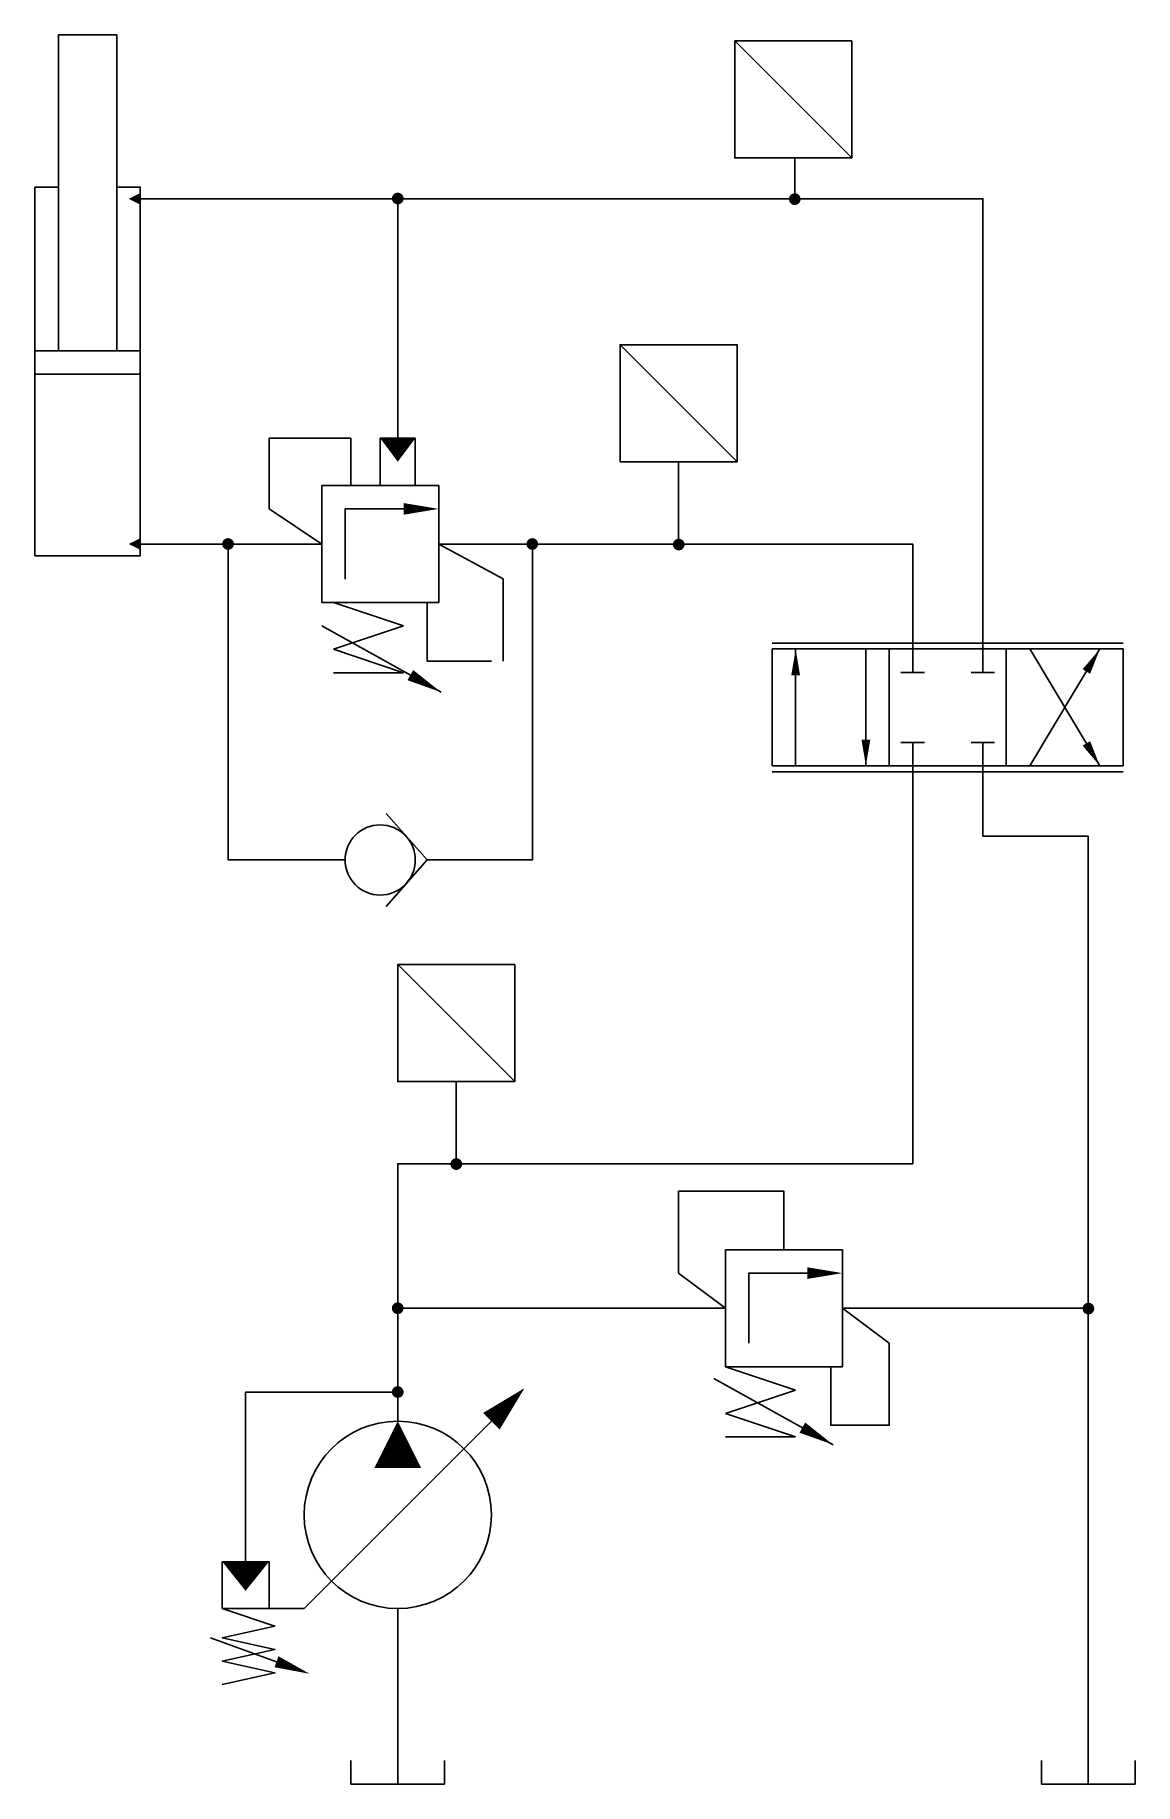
# Model space of a CAD drawing. Header units: millimetres. Extents: x 152.66 to 158.53, y 225.94 to 235.28.
import ezdxf
from ezdxf.lldxf.tags import DXFTag

# ---------------------------------------------------------------- set-up
doc = ezdxf.new("R2010")
doc.units = ezdxf.units.MM
doc.header["$LTSCALE"] = 0.2
tags = doc.linetypes.add('HIDDEN', pattern=[0.375, 0.25, -0.125]).pattern_tags.tags
tags[6:7] = [DXFTag(74, 4), DXFTag(75, 0), DXFTag(340, '0'), DXFTag(46, 1.0), DXFTag(50, 0.0), DXFTag(44, 0.0), DXFTag(45, 0.0)]
tags[4:5] = [DXFTag(74, 4), DXFTag(75, 0), DXFTag(340, '0'), DXFTag(46, 1.0), DXFTag(50, 0.0), DXFTag(44, 0.0), DXFTag(45, 0.0)]
tags = doc.linetypes.add('HIDDEN4', pattern=[0.09375, 0.0625, -0.03125]).pattern_tags.tags
tags[6:7] = [DXFTag(74, 4), DXFTag(75, 0), DXFTag(340, '0'), DXFTag(46, 1.0), DXFTag(50, 0.0), DXFTag(44, 0.0), DXFTag(45, 0.0)]
tags[4:5] = [DXFTag(74, 4), DXFTag(75, 0), DXFTag(340, '0'), DXFTag(46, 1.0), DXFTag(50, 0.0), DXFTag(44, 0.0), DXFTag(45, 0.0)]

msp = doc.modelspace()

# ---------------------------------------------------------------- linework, layer by layer
for p, q in [((154.5, 232.873), (154.5, 233.125)), ((154.5, 233.125), (154.6875, 233.125)), ((154.6875, 233.125), (154.6875, 232.873)), ((154.1875, 232.873), (154.1875, 232.248)), ((154.8125, 232.873), (154.1875, 232.873)), ((154.8125, 232.248), (154.8125, 232.873)), ((154.1875, 232.248), (154.8125, 232.248)), ((154.25, 232.248), (154.625, 232.123)), ((154.1875, 232.123), (154.8248, 231.7693)), ((154.625, 232.123), (154.25, 231.998)), ((154.25, 231.998), (154.625, 231.873)), ((156.5938, 232.0312), (158.4688, 232.0312)), ((156.5938, 232), (156.5938, 231.375)), ((157.2188, 232), (156.5938, 232)), ((157.2188, 232), (157.2188, 231.375)), ((157.8438, 232), (157.2188, 232)), ((157.2188, 231.375), (157.2188, 232)), ((157.8438, 231.375), (157.8438, 232)), ((157.8438, 232), (157.8438, 231.375)), ((158.4688, 232), (157.8438, 232)), ((157.8438, 231.375), (157.8438, 232)), ((157.9688, 231.375), (158.3438, 232)), ((157.9688, 232), (158.3438, 231.375)), ((158.4688, 231.375), (158.4688, 232)), ((154.625, 231.873), (154.25, 231.873)), ((156.5938, 231.375), (157.2188, 231.375)), ((156.5938, 231.3438), (158.4688, 231.3438)), ((157.2188, 231.375), (157.8438, 231.375)), ((157.8438, 231.375), (158.4688, 231.375)), ((156.3438, 228.7913), (156.3438, 228.1663)), ((156.9688, 228.7913), (156.3438, 228.7913)), ((156.9688, 228.1663), (156.9688, 228.7913)), ((156.3438, 228.1663), (156.9688, 228.1663)), ((156.3438, 228.1663), (156.7188, 228.0413)), ((156.2812, 228.1038), (156.9185, 227.75)), ((156.7188, 228.0413), (156.3438, 227.9163)), ((156.3438, 227.9163), (156.7188, 227.7913)), ((156.7188, 227.7913), (156.3438, 227.7913)), ((154.3438, 226.0625), (154.3438, 225.9375)), ((154.8438, 225.9375), (154.8438, 226.0625)), ((158.0312, 226.0625), (158.0312, 225.9375)), ((158.5312, 225.9375), (158.5312, 226.0625)), ((154.3438, 225.9375), (154.8438, 225.9375)), ((158.0312, 225.9375), (158.5312, 225.9375))]:
    msp.add_line(p, q)
for points in [[(152.7812, 233.5918), (153.0938, 233.5918), (153.0938, 235.2793), (152.7812, 235.2793), (152.7812, 233.5918)], [(157.0181, 234.6227), (156.3931, 234.6227), (156.3931, 235.2477), (157.0181, 235.2477), (157.0181, 234.6227), (156.3931, 235.2477)], [(156.7145, 234.625), (156.7145, 234.4043)], [(152.7812, 234.4668), (152.6562, 234.4668), (152.6562, 233.0918)], [(153.2188, 233.0918), (153.2188, 233.0918), (153.2188, 234.4668), (153.0938, 234.4668)], [(153.2188, 234.4043), (157.7188, 234.4043), (157.7188, 232)], [(152.6562, 233.5918), (153.2188, 233.5918), (153.2188, 233.4668), (152.6562, 233.4668), (152.6562, 233.5918)], [(156.4062, 233), (155.7812, 233), (155.7812, 233.625), (156.4062, 233.625), (156.4062, 233), (155.7812, 233.625)], [(153.2188, 233.123), (153.2188, 232.498), (152.6562, 232.498), (152.6562, 233.0918)], [(156.0938, 233), (156.0938, 232.5605)], [(154.625, 232.748), (154.3125, 232.748), (154.3125, 232.373)], [(153.6875, 232.5605), (153.2188, 232.5605)], [(154.1875, 232.5605), (153.6875, 232.5605)], [(154.3125, 230.873), (153.6875, 230.873), (153.6875, 232.5605)], [(154.75, 230.873), (155.3125, 230.873), (155.3125, 232.5605)], [(154.8125, 232.5605), (155.3125, 232.5605)], [(157.3438, 232), (157.3438, 232.5605), (155.3125, 232.5605)], [(156.7188, 232), (156.7188, 231.375)], [(157.0938, 231.375), (157.0938, 232)], [(157.3438, 232), (157.3438, 231.875)], [(157.7188, 232), (157.7188, 231.875)], [(157.2812, 231.875), (157.4062, 231.875)], [(157.6562, 231.875), (157.7812, 231.875)], [(156.7188, 231.75), (156.7188, 231.375)], [(157.2812, 231.5), (157.4062, 231.5)], [(157.3438, 231.375), (157.3438, 231.5)], [(157.6562, 231.5), (157.7812, 231.5)], [(157.7188, 231.375), (157.7188, 231.5)], [(157.3438, 231.375), (157.3438, 230.4375)], [(157.7188, 231.375), (157.7188, 231), (158.2812, 231), (158.2812, 229.25)], [(154.75, 230.873), (154.5312, 231.1211)], [(154.75, 230.873), (154.5312, 230.625)], [(157.3438, 230.4375), (157.3438, 229.5625)], [(155.2188, 229.6895), (154.5938, 229.6895), (154.5938, 230.3145), (155.2188, 230.3145), (155.2188, 229.6895), (154.5938, 230.3145)], [(154.9062, 229.6895), (154.9062, 229.25)], [(157.3438, 229.5625), (157.3438, 229.25)], [(157.3438, 229.25), (154.5938, 229.25), (154.5938, 228.4375), (154.5938, 228)], [(158.2812, 229.25), (158.2812, 225.9375)], [(156.7812, 228.6663), (156.4688, 228.6663), (156.4688, 228.2913)], [(156.3438, 228.4788), (154.5938, 228.4788)], [(156.9688, 228.4788), (158.2812, 228.4788)], [(154.5938, 227.875), (154.5938, 228.0312)], [(153.6562, 226.875), (154.0938, 226.875), (154.5938, 227.375), (155.0938, 227.875)], [(153.9062, 226.875), (153.9062, 227.125), (153.6562, 227.125), (153.6562, 226.875)], [(153.6562, 226.875), (153.9375, 226.7812), (153.6562, 226.7188), (153.9375, 226.6562), (153.6562, 226.5938), (153.9375, 226.5312), (153.6562, 226.4688)], [(154.5938, 226.875), (154.5938, 226.5625)], [(153.9461, 226.5905), (153.5938, 226.7188)], [(154.5938, 226.5625), (154.5938, 225.9375)]]:
    msp.add_lwpolyline(points)
for points in [[(153.2188, 234.4043, 0.0625, 0, 0), (153.1562, 234.4043, 0, 0, 0)], [(154.5938, 233.125, 0.1875, 0, 0), (154.5938, 233, 0.1875, 0.1875, 0)], [(154.8125, 232.748, 0, 0.0625, 0), (154.625, 232.748, 0.0625, 0.0625, 0)], [(153.2188, 232.5605, 0.0625, 0, 0), (153.1562, 232.5605, 0, 0, 0)], [(156.7188, 232, 0, 0.0469, 0), (156.7188, 231.8594, 0.0469, 0.0469, 0)], [(158.3438, 232, 0, 0.0469, 0), (158.2714, 231.8794, 0.0469, 0.0469, 0)], [(154.8248, 231.7693, 0, 0.0625, 0), (154.6608, 231.8603, 0.0625, 0.0625, 0)], [(157.0938, 231.375, 0, 0.0469, 0), (157.0938, 231.5156, 0.0469, 0.0469, 0)], [(158.3438, 231.375, 0, 0.0469, 0), (158.2714, 231.4956, 0.0469, 0.0469, 0)], [(156.9688, 228.6663, 0, 0.0625, 0), (156.7812, 228.6663, 0.0625, 0.0625, 0)], [(155.0938, 227.875, 0.125, 0, 0), (155.2705, 228.0518, 0, 0, 0)], [(154.5938, 227.625, 0.25, 0, 0), (154.5938, 227.875, 0, 0, 0)], [(156.9185, 227.75, 0, 0.0625, 0), (156.7546, 227.841, 0.0625, 0.0625, 0)], [(153.7812, 227.125, 0.25, 0, 0), (153.7812, 226.9688, 0, 0, 0)], [(154.1223, 226.5264, 0, 0.0625, 0), (153.9461, 226.5905, 0.0625, 0.0625, 0)]]:
    msp.add_lwpolyline(points, format="xyseb")
at = {"const_width": 0.0312}
for points in [[(154.5936, 234.3902, 1), (154.5936, 234.4215, 1)], [(156.7141, 234.3869, 1), (156.7141, 234.4182, 1)], [(153.6875, 232.5449, 1), (153.6875, 232.5762, 1)], [(155.3125, 232.5449, 1), (155.3125, 232.5762, 1)], [(156.0944, 232.5418, 1), (156.0944, 232.573, 1)], [(154.9063, 229.233, 1), (154.9063, 229.2643, 1)], [(154.5935, 228.4631, 1), (154.5935, 228.4944, 1)], [(158.2823, 228.4612, 1), (158.2823, 228.4925, 1)], [(154.5781, 228.0312, 1), (154.6094, 228.0312, 1)]]:
    msp.add_lwpolyline(points, format="xyb", close=True, dxfattribs=at)
at = {"color": 1, "linetype": 'HIDDEN'}
for points in [[(154.5938, 233.125), (154.5936, 234.3902)], [(154.5938, 228.0312), (153.7812, 228.0312), (153.7812, 227.125)]]:
    msp.add_lwpolyline(points, dxfattribs=at)
at = {"color": 1, "linetype": 'HIDDEN4', "ltscale": 5, "flags": 128}
for points in [[(154.1875, 232.5605), (153.9062, 232.748), (153.9062, 233.125), (154.3438, 233.125), (154.3438, 232.873)], [(155.1562, 231.9355), (155.1562, 232.375), (154.8125, 232.5605)], [(155.0938, 231.9355), (154.75, 231.9355), (154.75, 232.248)]]:
    msp.add_lwpolyline(points, dxfattribs=at)
at = {"linetype": 'HIDDEN4', "ltscale": 5, "flags": 128}
for points in [[(156.3438, 228.4788), (156.0938, 228.6663), (156.0938, 229.1038), (156.6562, 229.1038), (156.6562, 228.7913)], [(156.9688, 228.4788), (157.2188, 228.2913), (157.2188, 227.8538), (156.9062, 227.8538), (156.9062, 228.1663)]]:
    msp.add_lwpolyline(points, dxfattribs=at)
for centre, radius in [((154.5, 230.873), 0.1875), ((154.5938, 227.375), 0.5)]:
    msp.add_circle(centre, radius)

doc.saveas('drawing.dxf')
